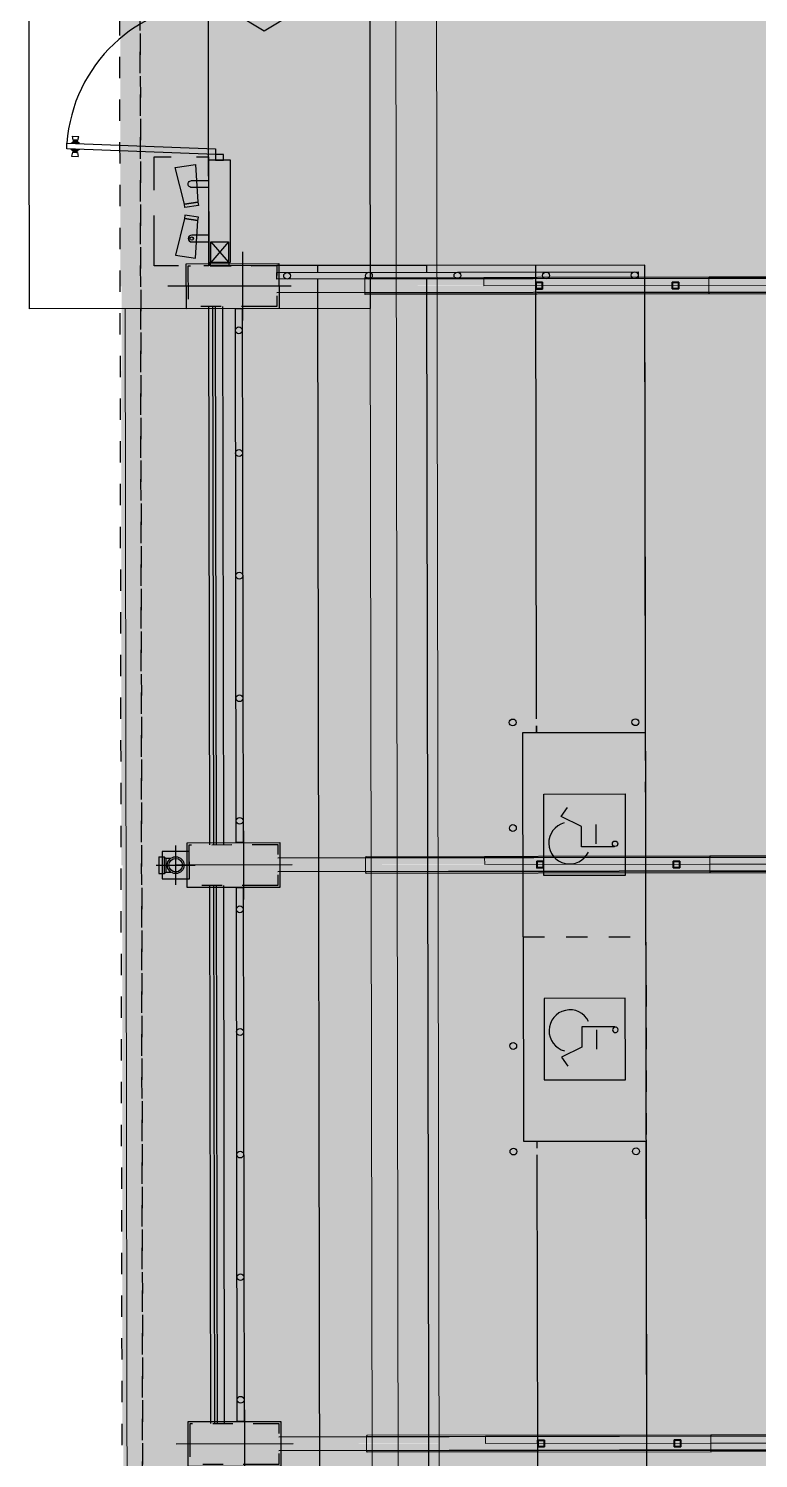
# Model space of a CAD drawing. Header units: inches. Extents: x 1693 to 10990, y 1878 to 5055.
# Drawn here: x 10295.51 to 10299.12, y 4350.89 to 4357.97 of the extents above; entities that cross this region are included whole.
import ezdxf

# ---------------------------------------------------------------- set-up
doc = ezdxf.new("R2010")
doc.units = ezdxf.units.IN
for name, pattern in [('CENTER2', [1.125, 0.75, -0.125, 0.125, -0.125]), ('Punto & Raya', [0.335139, 0.176389, -0.088194, 0, -0.070556]), ('Rayas', [0.211667, 0.105833, -0.105833]), ('Rayas Pequeñas', [0.141111, 0.070556, -0.070556]), ('RAYITAS', [0.375, 0.25, -0.125])]:
    doc.linetypes.add(name, pattern=pattern)
for name, color, linetype, lineweight, true_color in [('BLOQUE A-VIGAS_Pluma_Nº__90', 7, 'Continuous', 5, 0x00bfbf), ('BLOQUE E-MOBILIARIO_Pluma_Nº__28', 7, 'Continuous', 35, 0xa80f02), ('CUBIERTA CALAMINON Y TRANSLUCIDO_Pluma_Nº__4', 7, 'Continuous', 13, 0x029e21), ('CUBIERTA CALAMINON Y TRANSLUCIDO_Pluma_Nº__92', 7, 'Continuous', 13, 0xbf8080)]:
    doc.layers.add(name, color=color, linetype=linetype, lineweight=lineweight, true_color=true_color)
doc.layers.add('BLOQUE E-MOBILIARIO', color=7, linetype='Continuous')
doc.layers.add('CUBIERTA CALAMINON Y TRANSLUCIDO_Pluma_Nº__19', color=255, linetype='Continuous', lineweight=0)
doc.layers.add('CUBIERTA CALAMINON Y TRANSLUCIDO_Pluma_Nº__60', color=230, linetype='Continuous', lineweight=25)
pattern_1 = [(45, (0, 0), (-0.079549513, 0.079549513), []), (45, (-0.02652, 0.02652), (-0.079549513, 0.079549513), [])]

# ---------------------------------------------------------------- blocks, each defined once
blk = doc.blocks.new('SHS Conf en Caliente V 23[217]', base_point=(-23.536, -404.912))
at = {"layer": 'BLOQUE E-MOBILIARIO', "linetype": 'Continuous', "lineweight": 0, "true_color": 0xffffff}
h = blk.add_hatch(dxfattribs=at)
h.set_pattern_fill('ACERO', style=0, pattern_type=2)
h.set_pattern_definition(pattern_1)
h.paths.add_polyline_path([(-23.552, -404.881), (-23.568, -404.928), (-23.52, -404.944), (-23.504, -404.897)])
h.paths.add_polyline_path([(-23.55, -404.884), (-23.508, -404.899), (-23.522, -404.94), (-23.564, -404.926)], flags=0)
at = {"layer": 'BLOQUE E-MOBILIARIO_Pluma_Nº__28', "color": 14, "linetype": 'Rayas Pequeñas', "lineweight": 35, "true_color": 0xa80f02}
for p, q in [((-23.568, -404.928), (-23.552, -404.881)), ((-23.52, -404.944), (-23.568, -404.928)), ((-23.55, -404.884), (-23.564, -404.926)), ((-23.564, -404.926), (-23.522, -404.94)), ((-23.552, -404.881), (-23.504, -404.897)), ((-23.508, -404.899), (-23.55, -404.884)), ((-23.522, -404.94), (-23.508, -404.899)), ((-23.504, -404.897), (-23.52, -404.944))]:
    blk.add_line(p, q, dxfattribs=at)
blk = doc.blocks.new('SHS Conf en Caliente V 23[218]', base_point=(-24.482, -404.589))
at = {"layer": 'BLOQUE E-MOBILIARIO', "linetype": 'Continuous', "lineweight": 0, "true_color": 0xffffff}
h = blk.add_hatch(dxfattribs=at)
h.set_pattern_fill('ACERO', style=0, pattern_type=2)
h.set_pattern_definition(pattern_1)
h.paths.add_polyline_path([(-24.498, -404.557), (-24.514, -404.605), (-24.467, -404.621), (-24.451, -404.574)])
h.paths.add_polyline_path([(-24.496, -404.561), (-24.454, -404.575), (-24.469, -404.617), (-24.51, -404.603)], flags=0)
at = {"layer": 'BLOQUE E-MOBILIARIO_Pluma_Nº__28', "color": 14, "linetype": 'Rayas Pequeñas', "lineweight": 35, "true_color": 0xa80f02}
for p, q in [((-24.514, -404.605), (-24.498, -404.557)), ((-24.467, -404.621), (-24.514, -404.605)), ((-24.496, -404.561), (-24.51, -404.603)), ((-24.51, -404.603), (-24.469, -404.617)), ((-24.498, -404.557), (-24.451, -404.574)), ((-24.454, -404.575), (-24.496, -404.561)), ((-24.469, -404.617), (-24.454, -404.575)), ((-24.451, -404.574), (-24.467, -404.621))]:
    blk.add_line(p, q, dxfattribs=at)
blk = doc.blocks.new('SHS Conf en Caliente V 23[246]', base_point=(-24.909, -408.934))
at = {"layer": 'BLOQUE E-MOBILIARIO', "linetype": 'Continuous', "lineweight": 0, "true_color": 0xffffff}
h = blk.add_hatch(dxfattribs=at)
h.set_pattern_fill('ACERO', style=0, pattern_type=2)
h.set_pattern_definition(pattern_1)
h.paths.add_polyline_path([(-24.925, -408.903), (-24.941, -408.95), (-24.894, -408.966), (-24.878, -408.919)])
h.paths.add_polyline_path([(-24.923, -408.906), (-24.881, -408.921), (-24.896, -408.962), (-24.937, -408.948)], flags=0)
at = {"layer": 'BLOQUE E-MOBILIARIO_Pluma_Nº__28', "color": 14, "linetype": 'Rayas Pequeñas', "lineweight": 35, "true_color": 0xa80f02}
for p, q in [((-24.941, -408.95), (-24.925, -408.903)), ((-24.923, -408.906), (-24.937, -408.948)), ((-24.925, -408.903), (-24.878, -408.919)), ((-24.881, -408.921), (-24.923, -408.906)), ((-24.896, -408.962), (-24.881, -408.921)), ((-24.878, -408.919), (-24.894, -408.966)), ((-24.894, -408.966), (-24.941, -408.95)), ((-24.937, -408.948), (-24.896, -408.962))]:
    blk.add_line(p, q, dxfattribs=at)
blk = doc.blocks.new('SHS Conf en Caliente V 23[247]', base_point=(-25.856, -408.611))
at = {"layer": 'BLOQUE E-MOBILIARIO', "linetype": 'Continuous', "lineweight": 0, "true_color": 0xffffff}
h = blk.add_hatch(dxfattribs=at)
h.set_pattern_fill('ACERO', style=0, pattern_type=2)
h.set_pattern_definition(pattern_1)
h.paths.add_polyline_path([(-25.871, -408.579), (-25.887, -408.627), (-25.84, -408.643), (-25.824, -408.596)])
h.paths.add_polyline_path([(-25.869, -408.583), (-25.828, -408.597), (-25.842, -408.639), (-25.884, -408.625)], flags=0)
at = {"layer": 'BLOQUE E-MOBILIARIO_Pluma_Nº__28', "color": 14, "linetype": 'Rayas Pequeñas', "lineweight": 35, "true_color": 0xa80f02}
for p, q in [((-25.887, -408.627), (-25.871, -408.579)), ((-25.869, -408.583), (-25.884, -408.625)), ((-25.871, -408.579), (-25.824, -408.596)), ((-25.828, -408.597), (-25.869, -408.583)), ((-25.842, -408.639), (-25.828, -408.597)), ((-25.824, -408.596), (-25.84, -408.643)), ((-25.84, -408.643), (-25.887, -408.627)), ((-25.884, -408.625), (-25.842, -408.639))]:
    blk.add_line(p, q, dxfattribs=at)
blk = doc.blocks.new('SHS Conf en Caliente V 23[275]', base_point=(-26.283, -412.956))
at = {"layer": 'BLOQUE E-MOBILIARIO', "linetype": 'Continuous', "lineweight": 0, "true_color": 0xffffff}
h = blk.add_hatch(dxfattribs=at)
h.set_pattern_fill('ACERO', style=0, pattern_type=2)
h.set_pattern_definition(pattern_1)
h.paths.add_polyline_path([(-26.298, -412.925), (-26.314, -412.972), (-26.267, -412.988), (-26.251, -412.941)])
h.paths.add_polyline_path([(-26.296, -412.928), (-26.255, -412.943), (-26.269, -412.984), (-26.311, -412.97)], flags=0)
at = {"layer": 'BLOQUE E-MOBILIARIO_Pluma_Nº__28', "color": 14, "linetype": 'Rayas Pequeñas', "lineweight": 35, "true_color": 0xa80f02}
for p, q in [((-26.314, -412.972), (-26.298, -412.925)), ((-26.267, -412.988), (-26.314, -412.972)), ((-26.296, -412.928), (-26.311, -412.97)), ((-26.311, -412.97), (-26.269, -412.984)), ((-26.298, -412.925), (-26.251, -412.941)), ((-26.255, -412.943), (-26.296, -412.928)), ((-26.269, -412.984), (-26.255, -412.943)), ((-26.251, -412.941), (-26.267, -412.988))]:
    blk.add_line(p, q, dxfattribs=at)
blk = doc.blocks.new('SHS Conf en Caliente V 23[276]', base_point=(-27.229, -412.633))
at = {"layer": 'BLOQUE E-MOBILIARIO', "linetype": 'Continuous', "lineweight": 0, "true_color": 0xffffff}
h = blk.add_hatch(dxfattribs=at)
h.set_pattern_fill('ACERO', style=0, pattern_type=2)
h.set_pattern_definition(pattern_1)
h.paths.add_polyline_path([(-27.245, -412.601), (-27.261, -412.649), (-27.213, -412.665), (-27.197, -412.618)])
h.paths.add_polyline_path([(-27.243, -412.605), (-27.201, -412.619), (-27.215, -412.661), (-27.257, -412.647)], flags=0)
at = {"layer": 'BLOQUE E-MOBILIARIO_Pluma_Nº__28', "color": 14, "linetype": 'Rayas Pequeñas', "lineweight": 35, "true_color": 0xa80f02}
for p, q in [((-27.261, -412.649), (-27.245, -412.601)), ((-27.245, -412.601), (-27.197, -412.618)), ((-27.213, -412.665), (-27.261, -412.649)), ((-27.243, -412.605), (-27.257, -412.647)), ((-27.257, -412.647), (-27.215, -412.661)), ((-27.201, -412.619), (-27.243, -412.605)), ((-27.215, -412.661), (-27.201, -412.619)), ((-27.197, -412.618), (-27.213, -412.665))]:
    blk.add_line(p, q, dxfattribs=at)

msp = doc.modelspace()

# ---------------------------------------------------------------- hatches: boundary and pattern name
at = {"layer": 'CUBIERTA CALAMINON Y TRANSLUCIDO_Pluma_Nº__19', "linetype": 'Continuous', "lineweight": 0}
h = msp.add_hatch(color=255, dxfattribs=at)
h.set_gradient(color1=(255, 255, 255), color2=(0, 0, 0), one_color=1, name='INVCYLINDER')
h.paths.add_polyline_path([(10295.9652, 4359.5653), (10295.9634, 4356.6964), (10318.0033, 4356.7332), (10318.0021, 4359.5916)])
h = msp.add_hatch(color=255, dxfattribs=at)
h.set_gradient(color1=(199, 200, 202), color2=(0, 0, 0), one_color=1, name='INVCYLINDER')
h.paths.add_polyline_path([(10295.97, 4356.6964), (10295.9682, 4353.8275), (10318.0081, 4353.8643), (10318.007, 4356.7227)])
h = msp.add_hatch(color=255, dxfattribs=at)
h.set_gradient(color1=(255, 255, 255), color2=(0, 0, 0), one_color=1, name='INVCYLINDER')
h.paths.add_polyline_path([(10295.9747, 4353.8275), (10295.973, 4350.9585), (10318.0129, 4350.9953), (10318.0117, 4353.8538)])
h = msp.add_hatch(color=255, dxfattribs=at)
h.set_gradient(color1=(199, 200, 202), color2=(0, 0, 0), one_color=1, name='INVCYLINDER')
h.paths.add_polyline_path([(10295.9795, 4350.9586), (10295.9778, 4348.0896), (10318.0177, 4348.1264), (10318.0165, 4350.9848)])

# ---------------------------------------------------------------- linework, layer by layer
at = {"layer": 'BLOQUE A-VIGAS_Pluma_Nº__90', "color": 132, "linetype": 'Continuous', "lineweight": 5, "true_color": 0x00bfbf}
for p, q in [((10297.3018, 4373.8008), (10297.3545, 4342.2427)), ((10297.5043, 4373.8012), (10297.557, 4342.243))]:
    msp.add_line(p, q, dxfattribs=at)
at = {"layer": 'CUBIERTA CALAMINON Y TRANSLUCIDO_Pluma_Nº__4', "color": 104, "linetype": 'Continuous', "lineweight": 5, "true_color": 0x029e21, "flags": 128}
for points in [[(10317.802, 4356.775), (10316.097, 4356.7722), (10314.9422, 4356.7703), (10313.7531, 4356.7683), (10312.5353, 4356.7662), (10311.2943, 4356.7642), (10310.0358, 4356.7621), (10308.7656, 4356.76), (10307.4895, 4356.7578), (10306.2135, 4356.7557), (10304.9433, 4356.7536), (10303.6848, 4356.7515), (10302.4438, 4356.7494), (10301.226, 4356.7474), (10300.0369, 4356.7454), (10298.8821, 4356.7435), (10297.177, 4356.7406)], [(10297.1744, 4356.7352), (10297.764, 4356.7362), (10298.8796, 4356.738), (10300.0348, 4356.74), (10301.2242, 4356.742), (10302.4423, 4356.744), (10303.6837, 4356.7461), (10304.9426, 4356.7482), (10306.2131, 4356.7503), (10307.4895, 4356.7524), (10308.766, 4356.7546), (10310.0365, 4356.7567), (10311.2954, 4356.7588), (10312.5367, 4356.7609), (10313.7549, 4356.7629), (10314.9443, 4356.7649), (10316.0994, 4356.7668), (10317.215, 4356.7687), (10317.8047, 4356.7696)], [(10297.1772, 4356.6562), (10297.1766, 4356.6563), (10297.1762, 4356.6566), (10297.1757, 4356.6571), (10297.1753, 4356.6578), (10297.175, 4356.6586), (10297.1747, 4356.6596), (10297.1746, 4356.6606), (10297.1745, 4356.6616), (10297.1744, 4356.7352), (10297.1744, 4356.7363), (10297.1746, 4356.7373), (10297.1748, 4356.7382), (10297.1752, 4356.739), (10297.1756, 4356.7397), (10297.176, 4356.7402), (10297.1765, 4356.7405), (10297.177, 4356.7406)], [(10297.1772, 4356.6562), (10297.1766, 4356.6563), (10297.1762, 4356.6566), (10297.1757, 4356.6571), (10297.1753, 4356.6578), (10297.175, 4356.6586), (10297.1747, 4356.6596), (10297.1746, 4356.6606), (10297.1745, 4356.6616), (10297.1744, 4356.7352), (10297.1744, 4356.7363), (10297.1746, 4356.7373), (10297.1748, 4356.7382), (10297.1752, 4356.739), (10297.1756, 4356.7397), (10297.176, 4356.7402), (10297.1765, 4356.7405), (10297.177, 4356.7406)], [(10297.1744, 4356.7352), (10297.764, 4356.7362), (10298.8796, 4356.738), (10299.2021, 4356.7386)], [(10297.177, 4356.7406), (10298.8821, 4356.7435), (10299.2148, 4356.744)], [(10297.764, 4356.7362), (10297.7641, 4356.6994)], [(10297.764, 4356.7362), (10297.7641, 4356.6994)], [(10297.7641, 4356.6994), (10298.8797, 4356.7013), (10300.0348, 4356.7032), (10301.2242, 4356.7052), (10302.4424, 4356.7072), (10303.6838, 4356.7093), (10304.9426, 4356.7114), (10306.2132, 4356.7135), (10307.4761, 4356.7156)], [(10297.7641, 4356.6994), (10298.8797, 4356.7013), (10299.2022, 4356.7018)], [(10298.8821, 4356.7435), (10298.8816, 4356.7433), (10298.8811, 4356.743), (10298.8807, 4356.7425), (10298.8803, 4356.7419), (10298.88, 4356.741), (10298.8798, 4356.7401), (10298.8797, 4356.7391), (10298.8796, 4356.738), (10298.8797, 4356.7013), (10298.8798, 4356.6645), (10298.8798, 4356.6634), (10298.8799, 4356.6624), (10298.8802, 4356.6615), (10298.8805, 4356.6606), (10298.8809, 4356.66), (10298.8813, 4356.6595), (10298.8817, 4356.6592), (10298.8822, 4356.6591)], [(10298.8821, 4356.7435), (10298.8816, 4356.7433), (10298.8811, 4356.743), (10298.8807, 4356.7425), (10298.8803, 4356.7419), (10298.88, 4356.741), (10298.8798, 4356.7401), (10298.8797, 4356.7391), (10298.8796, 4356.738), (10298.8797, 4356.7013), (10298.8798, 4356.6645), (10298.8798, 4356.6634), (10298.8799, 4356.6624), (10298.8802, 4356.6615), (10298.8805, 4356.6606), (10298.8809, 4356.66), (10298.8813, 4356.6595), (10298.8817, 4356.6592), (10298.8822, 4356.6591)], [(10317.8048, 4356.6961), (10316.0996, 4356.6932), (10314.9444, 4356.6913), (10313.755, 4356.6893), (10312.5369, 4356.6873), (10311.2955, 4356.6852), (10310.0366, 4356.6831), (10308.7661, 4356.681), (10307.4897, 4356.6788), (10306.2132, 4356.6767), (10304.9427, 4356.6746), (10303.6838, 4356.6725), (10302.4425, 4356.6704), (10301.2243, 4356.6684), (10300.0349, 4356.6664), (10298.8798, 4356.6645), (10297.1745, 4356.6616)], [(10297.1745, 4356.6616), (10298.8798, 4356.6645), (10299.2022, 4356.665)], [(10317.8022, 4356.6907), (10316.0971, 4356.6878), (10314.9423, 4356.6859), (10313.7532, 4356.6839), (10312.5354, 4356.6819), (10311.2944, 4356.6798), (10310.0359, 4356.6777), (10308.7657, 4356.6756), (10307.4897, 4356.6734), (10306.2136, 4356.6713), (10304.9434, 4356.6692), (10303.6849, 4356.6671), (10302.4439, 4356.665), (10301.2261, 4356.663), (10300.037, 4356.661), (10298.8822, 4356.6591), (10297.1772, 4356.6562)], [(10297.1772, 4356.6562), (10298.8822, 4356.6591), (10299.2149, 4356.6596)], [(10297.1792, 4353.8663), (10297.7688, 4353.8673), (10298.8844, 4353.8691), (10300.0396, 4353.871), (10301.229, 4353.873), (10302.4471, 4353.8751), (10303.6885, 4353.8771), (10304.9474, 4353.8792), (10306.2179, 4353.8814), (10307.4943, 4353.8835), (10308.7707, 4353.8856), (10310.0413, 4353.8878), (10311.3002, 4353.8899), (10312.5415, 4353.8919), (10313.7597, 4353.894), (10314.9491, 4353.8959), (10316.1042, 4353.8979), (10317.2198, 4353.8997), (10317.8095, 4353.9007)], [(10297.182, 4353.7873), (10297.1814, 4353.7874), (10297.1809, 4353.7877), (10297.1805, 4353.7882), (10297.1801, 4353.7889), (10297.1798, 4353.7897), (10297.1795, 4353.7906), (10297.1794, 4353.7916), (10297.1793, 4353.7927), (10297.1792, 4353.8663), (10297.1792, 4353.8673), (10297.1794, 4353.8683), (10297.1796, 4353.8693), (10297.18, 4353.8701), (10297.1804, 4353.8708), (10297.1808, 4353.8713), (10297.1813, 4353.8716), (10297.1818, 4353.8717)], [(10297.182, 4353.7873), (10297.1814, 4353.7874), (10297.1809, 4353.7877), (10297.1805, 4353.7882), (10297.1801, 4353.7889), (10297.1798, 4353.7897), (10297.1795, 4353.7906), (10297.1794, 4353.7916), (10297.1793, 4353.7927), (10297.1792, 4353.8663), (10297.1792, 4353.8673), (10297.1794, 4353.8683), (10297.1796, 4353.8693), (10297.18, 4353.8701), (10297.1804, 4353.8708), (10297.1808, 4353.8713), (10297.1813, 4353.8716), (10297.1818, 4353.8717)], [(10297.1792, 4353.8663), (10297.7688, 4353.8673), (10298.8844, 4353.8691), (10299.2069, 4353.8697)], [(10317.8068, 4353.9061), (10316.1018, 4353.9033), (10314.9469, 4353.9013), (10313.7579, 4353.8994), (10312.5401, 4353.8973), (10311.2991, 4353.8953), (10310.0406, 4353.8932), (10308.7704, 4353.891), (10307.4943, 4353.8889), (10306.2183, 4353.8868), (10304.9481, 4353.8846), (10303.6896, 4353.8825), (10302.4486, 4353.8805), (10301.2307, 4353.8784), (10300.0417, 4353.8765), (10298.8869, 4353.8745), (10297.1818, 4353.8717)], [(10297.1818, 4353.8717), (10298.8869, 4353.8745), (10299.2196, 4353.8751)], [(10297.7688, 4353.8673), (10297.7689, 4353.8305)], [(10297.7688, 4353.8673), (10297.7689, 4353.8305)], [(10298.8869, 4353.8745), (10298.8864, 4353.8744), (10298.8859, 4353.8741), (10298.8855, 4353.8736), (10298.8851, 4353.8729), (10298.8848, 4353.8721), (10298.8846, 4353.8712), (10298.8845, 4353.8702), (10298.8844, 4353.8691), (10298.8845, 4353.8323), (10298.8845, 4353.7955), (10298.8846, 4353.7945), (10298.8847, 4353.7935), (10298.885, 4353.7925), (10298.8853, 4353.7917), (10298.8856, 4353.7911), (10298.8861, 4353.7906), (10298.8865, 4353.7902), (10298.887, 4353.7901)], [(10298.8869, 4353.8745), (10298.8864, 4353.8744), (10298.8859, 4353.8741), (10298.8855, 4353.8736), (10298.8851, 4353.8729), (10298.8848, 4353.8721), (10298.8846, 4353.8712), (10298.8845, 4353.8702), (10298.8844, 4353.8691), (10298.8845, 4353.8323), (10298.8845, 4353.7955), (10298.8846, 4353.7945), (10298.8847, 4353.7935), (10298.885, 4353.7925), (10298.8853, 4353.7917), (10298.8856, 4353.7911), (10298.8861, 4353.7906), (10298.8865, 4353.7902), (10298.887, 4353.7901)], [(10317.8096, 4353.8271), (10316.1044, 4353.8243), (10314.9492, 4353.8224), (10313.7598, 4353.8204), (10312.5416, 4353.8183), (10311.3003, 4353.8163), (10310.0414, 4353.8142), (10308.7709, 4353.8121), (10307.4945, 4353.8099), (10306.218, 4353.8078), (10304.9475, 4353.8057), (10303.6886, 4353.8036), (10302.4473, 4353.8015), (10301.2291, 4353.7995), (10300.0397, 4353.7975), (10298.8845, 4353.7955), (10297.1793, 4353.7927)], [(10297.1793, 4353.7927), (10298.8845, 4353.7955), (10299.207, 4353.7961)], [(10317.807, 4353.8217), (10316.1019, 4353.8189), (10314.9471, 4353.817), (10313.758, 4353.815), (10312.5402, 4353.8129), (10311.2992, 4353.8109), (10310.0407, 4353.8088), (10308.7705, 4353.8066), (10307.4945, 4353.8045), (10306.2184, 4353.8024), (10304.9482, 4353.8003), (10303.6897, 4353.7982), (10302.4487, 4353.7961), (10301.2309, 4353.7941), (10300.0418, 4353.7921), (10298.887, 4353.7901), (10297.182, 4353.7873)], [(10297.7689, 4353.8305), (10298.8845, 4353.8323), (10300.0396, 4353.8343), (10301.229, 4353.8362), (10302.4472, 4353.8383), (10303.6886, 4353.8404), (10304.9474, 4353.8425), (10306.218, 4353.8446), (10307.4809, 4353.8467)], [(10297.7689, 4353.8305), (10298.8845, 4353.8323), (10299.207, 4353.8329)], [(10297.182, 4353.7873), (10298.887, 4353.7901), (10299.2197, 4353.7907)], [(10317.8116, 4351.0372), (10316.1066, 4351.0343), (10314.9517, 4351.0324), (10313.7627, 4351.0304), (10312.5449, 4351.0284), (10311.3038, 4351.0263), (10310.0454, 4351.0242), (10308.7752, 4351.0221), (10307.4991, 4351.02), (10306.2231, 4351.0178), (10304.9529, 4351.0157), (10303.6944, 4351.0136), (10302.4534, 4351.0115), (10301.2355, 4351.0095), (10300.0465, 4351.0075), (10298.8917, 4351.0056), (10297.1866, 4351.0028)], [(10297.184, 4350.9973), (10297.7736, 4350.9983), (10298.8892, 4351.0002), (10300.0444, 4351.0021), (10301.2337, 4351.0041), (10302.4519, 4351.0061), (10303.6933, 4351.0082), (10304.9521, 4351.0103), (10306.2227, 4351.0124), (10307.4991, 4351.0146), (10308.7755, 4351.0167), (10310.0461, 4351.0188), (10311.3049, 4351.0209), (10312.5463, 4351.023), (10313.7645, 4351.025), (10314.9539, 4351.027), (10316.109, 4351.029), (10317.2246, 4351.0308), (10317.8143, 4351.0318)], [(10297.1867, 4350.9184), (10297.1862, 4350.9185), (10297.1857, 4350.9188), (10297.1853, 4350.9193), (10297.1849, 4350.92), (10297.1846, 4350.9208), (10297.1843, 4350.9217), (10297.1842, 4350.9227), (10297.1841, 4350.9238), (10297.184, 4350.9973), (10297.184, 4350.9984), (10297.1842, 4350.9994), (10297.1844, 4351.0003), (10297.1847, 4351.0012), (10297.1851, 4351.0018), (10297.1856, 4351.0023), (10297.1861, 4351.0026), (10297.1866, 4351.0028)], [(10297.1867, 4350.9184), (10297.1862, 4350.9185), (10297.1857, 4350.9188), (10297.1853, 4350.9193), (10297.1849, 4350.92), (10297.1846, 4350.9208), (10297.1843, 4350.9217), (10297.1842, 4350.9227), (10297.1841, 4350.9238), (10297.184, 4350.9973), (10297.184, 4350.9984), (10297.1842, 4350.9994), (10297.1844, 4351.0003), (10297.1847, 4351.0012), (10297.1851, 4351.0018), (10297.1856, 4351.0023), (10297.1861, 4351.0026), (10297.1866, 4351.0028)], [(10297.184, 4350.9973), (10297.7736, 4350.9983), (10298.8892, 4351.0002), (10299.2117, 4351.0007)], [(10297.1866, 4351.0028), (10298.8917, 4351.0056), (10299.2244, 4351.0062)], [(10297.7736, 4350.9983), (10297.7737, 4350.9615)], [(10297.7736, 4350.9983), (10297.7737, 4350.9615)], [(10297.7737, 4350.9615), (10298.8893, 4350.9634), (10300.0444, 4350.9653), (10301.2338, 4350.9673), (10302.452, 4350.9694), (10303.6934, 4350.9714), (10304.9522, 4350.9735), (10306.2228, 4350.9757), (10307.4857, 4350.9778)], [(10297.7737, 4350.9615), (10298.8893, 4350.9634), (10299.2118, 4350.9639)], [(10298.8917, 4351.0056), (10298.8912, 4351.0055), (10298.8907, 4351.0052), (10298.8903, 4351.0047), (10298.8899, 4351.004), (10298.8896, 4351.0032), (10298.8894, 4351.0023), (10298.8893, 4351.0012), (10298.8892, 4351.0002), (10298.8893, 4350.9634), (10298.8893, 4350.9266), (10298.8894, 4350.9256), (10298.8895, 4350.9245), (10298.8898, 4350.9236), (10298.8901, 4350.9228), (10298.8904, 4350.9221), (10298.8909, 4350.9216), (10298.8913, 4350.9213), (10298.8918, 4350.9212)], [(10298.8917, 4351.0056), (10298.8912, 4351.0055), (10298.8907, 4351.0052), (10298.8903, 4351.0047), (10298.8899, 4351.004), (10298.8896, 4351.0032), (10298.8894, 4351.0023), (10298.8893, 4351.0012), (10298.8892, 4351.0002), (10298.8893, 4350.9634), (10298.8893, 4350.9266), (10298.8894, 4350.9256), (10298.8895, 4350.9245), (10298.8898, 4350.9236), (10298.8901, 4350.9228), (10298.8904, 4350.9221), (10298.8909, 4350.9216), (10298.8913, 4350.9213), (10298.8918, 4350.9212)], [(10317.8144, 4350.9582), (10316.1092, 4350.9554), (10314.954, 4350.9534), (10313.7646, 4350.9515), (10312.5464, 4350.9494), (10311.3051, 4350.9473), (10310.0462, 4350.9452), (10308.7757, 4350.9431), (10307.4992, 4350.941), (10306.2228, 4350.9389), (10304.9523, 4350.9367), (10303.6934, 4350.9346), (10302.452, 4350.9326), (10301.2339, 4350.9305), (10300.0445, 4350.9285), (10298.8893, 4350.9266), (10297.1841, 4350.9238)], [(10297.1841, 4350.9238), (10298.8893, 4350.9266), (10299.2118, 4350.9272)], [(10317.8118, 4350.9528), (10316.1067, 4350.95), (10314.9519, 4350.948), (10313.7628, 4350.9461), (10312.545, 4350.944), (10311.304, 4350.9419), (10310.0455, 4350.9398), (10308.7753, 4350.9377), (10307.4993, 4350.9356), (10306.2232, 4350.9335), (10304.953, 4350.9313), (10303.6945, 4350.9292), (10302.4535, 4350.9272), (10301.2357, 4350.9251), (10300.0466, 4350.9231), (10298.8918, 4350.9212), (10297.1867, 4350.9184)], [(10297.1867, 4350.9184), (10298.8918, 4350.9212), (10299.2245, 4350.9218)]]:
    msp.add_lwpolyline(points, dxfattribs=at)
at = {"layer": 'CUBIERTA CALAMINON Y TRANSLUCIDO_Pluma_Nº__60', "color": 230, "linetype": 'Continuous', "lineweight": 25}
for p, q in [((10295.7199, 4357.4066), (10295.7298, 4357.4114)), ((10295.7264, 4357.4405), (10295.7586, 4357.4393)), ((10295.7295, 4357.421), (10295.7264, 4357.4405)), ((10295.7346, 4357.4208), (10295.7295, 4357.421)), ((10295.7298, 4357.4114), (10295.7299, 4357.4146)), ((10295.753, 4357.4105), (10295.7298, 4357.4114)), ((10295.7325, 4357.4145), (10295.7299, 4357.4146)), ((10295.7325, 4357.4145), (10295.7326, 4357.4177)), ((10295.7505, 4357.4138), (10295.7325, 4357.4145)), ((10295.7345, 4357.4176), (10295.7326, 4357.4177)), ((10295.7345, 4357.4176), (10295.7346, 4357.4208)), ((10295.7487, 4357.4171), (10295.7345, 4357.4176)), ((10295.7488, 4357.4203), (10295.7346, 4357.4208)), ((10295.7487, 4357.4171), (10295.7488, 4357.4203)), ((10295.7487, 4357.4171), (10295.7506, 4357.417)), ((10295.7488, 4357.4203), (10295.754, 4357.4201)), ((10295.7505, 4357.4138), (10295.7506, 4357.417)), ((10295.7505, 4357.4138), (10295.7531, 4357.4137)), ((10295.753, 4357.4105), (10295.7531, 4357.4137)), ((10295.7624, 4357.405), (10295.753, 4357.4105)), ((10295.754, 4357.4201), (10295.7586, 4357.4393)), ((10295.7188, 4357.3769), (10295.7188, 4357.3757)), ((10295.7613, 4357.3741), (10295.7188, 4357.3757)), ((10295.7188, 4357.3757), (10295.7282, 4357.3701)), ((10295.7624, 4357.405), (10295.7199, 4357.4066)), ((10295.7199, 4357.4053), (10295.7199, 4357.4066)), ((10295.7272, 4357.3605), (10295.7226, 4357.3413)), ((10295.7226, 4357.3413), (10295.7548, 4357.3401)), ((10295.7324, 4357.3603), (10295.7272, 4357.3605)), ((10295.7282, 4357.3701), (10295.7281, 4357.3669)), ((10295.7307, 4357.3668), (10295.7281, 4357.3669)), ((10295.7514, 4357.3693), (10295.7282, 4357.3701)), ((10295.7307, 4357.3668), (10295.7305, 4357.3636)), ((10295.7325, 4357.3635), (10295.7305, 4357.3636)), ((10295.7487, 4357.3661), (10295.7307, 4357.3668)), ((10295.7325, 4357.3635), (10295.7324, 4357.3603)), ((10295.7465, 4357.3598), (10295.7324, 4357.3603)), ((10295.7466, 4357.363), (10295.7325, 4357.3635)), ((10295.7411, 4357.4045), (10295.7411, 4357.4045)), ((10295.7411, 4357.4045), (10295.7411, 4357.4045)), ((10295.7466, 4357.363), (10295.7465, 4357.3598)), ((10295.7465, 4357.3598), (10295.7517, 4357.3596)), ((10295.7466, 4357.363), (10295.7486, 4357.3629)), ((10295.7487, 4357.3661), (10295.7486, 4357.3629)), ((10295.7487, 4357.3661), (10295.7513, 4357.366)), ((10295.7514, 4357.3693), (10295.7513, 4357.366)), ((10295.7613, 4357.3741), (10295.7514, 4357.3693)), ((10295.7517, 4357.3596), (10295.7548, 4357.3401)), ((10295.7613, 4357.3753), (10295.7613, 4357.3741)), ((10295.7624, 4357.4037), (10295.7624, 4357.405)), ((10296.412, 4356.9165), (10296.4999, 4356.8154)), ((10296.4997, 4356.9167), (10296.4121, 4356.8153)), ((10296.5712, 4356.5274), (10296.5707, 4356.8674)), ((10298.5622, 4356.802), (10296.7395, 4356.7989)), ((10317.3283, 4356.7658), (10296.7397, 4356.7314)), ((10296.8104, 4356.6978), (10296.1997, 4356.6968)), ((10317.3284, 4356.6983), (10296.7398, 4356.6639)), ((10296.4699, 4356.596), (10296.4743, 4353.9296)), ((10296.576, 4353.6585), (10296.5755, 4353.9985)), ((10296.576, 4353.6585), (10296.5755, 4353.9985)), ((10296.1548, 4353.8696), (10296.155, 4353.786)), ((10296.1548, 4353.8696), (10296.1811, 4353.8696)), ((10317.333, 4353.8969), (10296.7444, 4353.8625)), ((10296.1549, 4353.8355), (10296.1549, 4353.8356)), ((10296.1549, 4353.8278), (10296.1549, 4353.8278)), ((10296.1891, 4353.8616), (10296.1892, 4353.7941)), ((10296.8152, 4353.8289), (10296.2351, 4353.8279)), ((10296.2382, 4353.8279), (10296.2382, 4353.828)), ((10317.3331, 4353.8294), (10296.7445, 4353.795)), ((10296.155, 4353.786), (10296.1812, 4353.786)), ((10296.4747, 4353.7271), (10296.4791, 4351.0606)), ((10296.5808, 4350.7896), (10296.5802, 4351.1295)), ((10296.5808, 4350.7896), (10296.5802, 4351.1295)), ((10317.3378, 4351.028), (10296.7492, 4350.9936)), ((10296.82, 4350.96), (10296.2399, 4350.959)), ((10317.3379, 4350.9605), (10296.7493, 4350.9261))]:
    msp.add_line(p, q, dxfattribs=at)
at = {"layer": 'CUBIERTA CALAMINON Y TRANSLUCIDO_Pluma_Nº__60', "color": 230, "linetype": 'Rayas', "lineweight": 25, "flags": 128}
for points in [[(10318.0278, 4342.051), (10296.0892, 4342.0144), (10296.0354, 4374.2476), (10317.974, 4374.2843)], [(10296.0354, 4374.2476), (10296.0892, 4342.0144), (10295.9879, 4342.0142), (10295.9341, 4374.2475)]]:
    msp.add_lwpolyline(points, close=True, dxfattribs=at)
at = {"layer": 'CUBIERTA CALAMINON Y TRANSLUCIDO_Pluma_Nº__60', "color": 230, "linetype": 'Continuous', "lineweight": 25, "flags": 128}
for points in [[(10295.5147, 4356.5842), (10295.5095, 4359.6759), (10297.1971, 4359.6788), (10297.2023, 4356.5871)], [(10296.5231, 4358.0548), (10296.6765, 4357.9629), (10296.8297, 4358.0553), (10296.8294, 4358.2181), (10296.676, 4358.31), (10296.5228, 4358.2176)], [(10296.4359, 4357.3783), (10296.4349, 4357.3499), (10295.6982, 4357.3777), (10295.6993, 4357.4061)], [(10296.4349, 4357.3499), (10296.4349, 4357.3216), (10296.4754, 4357.3217), (10296.4754, 4357.35)], [(10296.2812, 4357.1038), (10296.236, 4357.2846), (10296.336, 4357.3002), (10296.3479, 4357.1141)], [(10296.4011, 4357.3215), (10296.402, 4356.8153), (10296.51, 4356.8154), (10296.5092, 4357.3217)], [(10296.2838, 4357.0871), (10296.2812, 4357.1038), (10296.3479, 4357.1141), (10296.3505, 4357.0975)], [(10296.2813, 4357.0326), (10296.2367, 4356.8516), (10296.3368, 4356.8364), (10296.3481, 4357.0225)], [(10296.2839, 4357.0493), (10296.2813, 4357.0326), (10296.3481, 4357.0225), (10296.3506, 4357.0392)], [(10296.4999, 4356.8154), (10296.4121, 4356.8153), (10296.412, 4356.9165), (10296.4997, 4356.9167)], [(10296.75, 4356.5863), (10296.291, 4356.5856), (10296.2906, 4356.8083), (10296.7497, 4356.8091)], [(10296.4087, 4356.8153), (10296.4088, 4356.7984), (10296.5033, 4356.7986), (10296.5032, 4356.8154)], [(10296.5384, 4353.9398), (10296.534, 4356.586), (10296.5678, 4356.586), (10296.5722, 4353.9399)], [(10298.0615, 4354.1804), (10298.4641, 4354.1811), (10298.4647, 4353.7775), (10298.0621, 4353.7768)], [(10296.7548, 4353.7174), (10296.2958, 4353.7166), (10296.2954, 4353.9394), (10296.7544, 4353.9402)], [(10296.1706, 4353.8953), (10296.1708, 4353.7603), (10296.3058, 4353.7605), (10296.3056, 4353.8955)], [(10296.5432, 4351.0709), (10296.5388, 4353.717), (10296.5726, 4353.7171), (10296.577, 4351.0709)], [(10298.0638, 4352.7642), (10298.4664, 4352.7649), (10298.4657, 4353.1686), (10298.0632, 4353.1679)], [(10296.7596, 4350.8485), (10296.3006, 4350.8477), (10296.3002, 4351.0705), (10296.7592, 4351.0712)]]:
    msp.add_lwpolyline(points, close=True, dxfattribs=at)
for points in [[(10317.3522, 4342.3874), (10301.0162, 4342.3602), (10301.0164, 4342.2589), (10299.8013, 4342.2569), (10299.8012, 4342.3581), (10298.5863, 4342.3561), (10298.5622, 4356.802), (10296.402, 4356.7984), (10296.3976, 4359.4648)], [(10296.9421, 4356.7655), (10296.9421, 4356.7993)], [(10297.4821, 4356.7664), (10297.4821, 4356.8002)], [(10298.0259, 4354.5524), (10298.0221, 4356.8011)], [(10298.566, 4354.4858), (10298.5622, 4356.802)], [(10296.7397, 4356.7314), (10296.7396, 4356.7652), (10298.5285, 4356.7682), (10298.5285, 4356.7344), (10296.7397, 4356.7314)], [(10296.9661, 4342.4209), (10296.9422, 4356.7318)], [(10297.4932, 4350.1426), (10297.4822, 4356.7327)], [(10296.4068, 4353.9295), (10296.4024, 4356.5959)], [(10296.4271, 4353.9295), (10296.4226, 4356.5959)], [(10296.4406, 4353.9295), (10296.4361, 4356.5959)], [(10298.026, 4354.4849), (10298.0259, 4354.5186)], [(10298.0259, 4354.5186), (10298.026, 4354.4849)], [(10297.9602, 4353.4722), (10297.9585, 4354.4847), (10298.566, 4354.4858)], [(10298.4122, 4353.9193), (10298.2491, 4353.919), (10298.2489, 4354.0201), (10298.1483, 4354.0686), (10298.1784, 4354.1136)], [(10298.3218, 4353.9338), (10298.3216, 4354.0293)], [(10296.2135, 4353.8616), (10296.1891, 4353.8616), (10296.1811, 4353.8696), (10296.1812, 4353.786), (10296.1892, 4353.7941), (10296.2137, 4353.7941)], [(10296.4116, 4351.0605), (10296.4072, 4353.7269)], [(10296.4319, 4351.0606), (10296.4274, 4353.727)], [(10296.4454, 4351.0606), (10296.4409, 4353.727)], [(10297.9602, 4353.4722), (10297.9619, 4352.4596), (10298.5694, 4352.4606)], [(10298.4136, 4353.0266), (10298.2506, 4353.0263), (10298.2508, 4352.9253), (10298.1503, 4352.8764), (10298.1805, 4352.8315)], [(10298.3233, 4353.0118), (10298.3235, 4352.9163)], [(10298.0294, 4352.426), (10298.0294, 4352.4597)], [(10298.0294, 4352.426), (10298.0294, 4352.4597)], [(10298.5731, 4350.1444), (10298.5693, 4352.4606)], [(10298.0332, 4350.1435), (10298.0295, 4352.3922)]]:
    msp.add_lwpolyline(points, dxfattribs=at)
at = {"layer": 'CUBIERTA CALAMINON Y TRANSLUCIDO_Pluma_Nº__60', "color": 230, "linetype": 'RAYITAS', "lineweight": 25, "flags": 128}
msp.add_lwpolyline([(10296.132, 4356.7979), (10296.1311, 4357.338), (10296.4011, 4357.3384), (10296.402, 4356.7984)], close=True, dxfattribs=at)
at = {"layer": 'CUBIERTA CALAMINON Y TRANSLUCIDO_Pluma_Nº__60', "color": 230, "linetype": 'Continuous', "lineweight": 25, "flags": 128}
for points in [[(10296.317, 4357.1864, -1), (10296.3169, 4357.2201), (10296.4013, 4357.2203), (10296.4014, 4357.1865)], [(10296.3174, 4356.9501, 1), (10296.3174, 4356.9164), (10296.4018, 4356.9165), (10296.4018, 4356.9503)], [(10298.4149, 4353.9205, -1), (10298.4148, 4353.9475, -1)], [(10298.4163, 4353.0254, 1), (10298.4164, 4352.9984, 1)]]:
    msp.add_lwpolyline(points, format="xyb", close=True, dxfattribs=at)
at = {"layer": 'CUBIERTA CALAMINON Y TRANSLUCIDO_Pluma_Nº__60', "color": 230, "linetype": 'Punto & Raya', "lineweight": 25, "flags": 128}
for points in [[(10296.7399, 4356.5964), (10296.3011, 4356.5957), (10296.3008, 4356.7982), (10296.7395, 4356.7989)], [(10296.7447, 4353.7275), (10296.3059, 4353.7268), (10296.3056, 4353.9293), (10296.7443, 4353.93)], [(10296.7495, 4350.8586), (10296.3107, 4350.8578), (10296.3103, 4351.0604), (10296.7491, 4351.0611)]]:
    msp.add_lwpolyline(points, close=True, dxfattribs=at)
at = {"layer": 'CUBIERTA CALAMINON Y TRANSLUCIDO_Pluma_Nº__60', "color": 230, "linetype": 'Rayas', "lineweight": 25, "flags": 128}
for points in [[(10297.9602, 4353.4722), (10298.5677, 4353.4732), (10298.566, 4354.4858)], [(10297.9602, 4353.4722), (10298.5677, 4353.4732), (10298.5694, 4352.4606)]]:
    msp.add_lwpolyline(points, dxfattribs=at)
at = {"layer": 'CUBIERTA CALAMINON Y TRANSLUCIDO_Pluma_Nº__60', "color": 230, "linetype": 'CENTER2', "lineweight": 25, "flags": 128}
for points in [[(10296.2384, 4353.7307), (10296.2381, 4353.9252)], [(10296.141, 4353.8278), (10296.3355, 4353.8281)]]:
    msp.add_lwpolyline(points, dxfattribs=at)
at = {"layer": 'CUBIERTA CALAMINON Y TRANSLUCIDO_Pluma_Nº__60', "color": 230, "linetype": 'Continuous', "lineweight": 25}
for centre, radius in [((10296.3174, 4356.9332), 0.00844), ((10296.7903, 4356.7484), 0.0169), ((10297.1952, 4356.7491), 0.0169), ((10297.634, 4356.7498), 0.0169), ((10298.0728, 4356.7505), 0.0169), ((10298.5117, 4356.7513), 0.0169), ((10296.5511, 4356.478), 0.0169), ((10296.5521, 4355.8704), 0.0169), ((10296.5531, 4355.2629), 0.0169), ((10296.5541, 4354.6554), 0.0169), ((10297.9078, 4354.5353), 0.0169), ((10298.5153, 4354.5363), 0.0169), ((10296.5551, 4354.0478), 0.0169), ((10297.9086, 4354.0121), 0.0169), ((10296.2382, 4353.8279), 0.0418), ((10296.2382, 4353.8279), 0.0338), ((10296.2382, 4353.8279), 0.0337), ((10296.5559, 4353.6091), 0.0169), ((10296.5569, 4353.0015), 0.0169), ((10297.9104, 4352.9321), 0.0169), ((10296.5579, 4352.394), 0.0169), ((10297.9113, 4352.4089), 0.0169), ((10298.5189, 4352.4099), 0.0169), ((10296.5589, 4351.7864), 0.0169), ((10296.5599, 4351.1789), 0.0169)]:
    msp.add_circle(centre, radius, dxfattribs=at)
for centre, radius, start, end in [((10296.4494, 4357.3514), 0.7521, 91.2048, 175.82963), ((10298.1897, 4353.9375), 0.1034, 105.08689, 333.89601), ((10298.1912, 4353.0077), 0.1034, 26.29533, 255.10444)]:
    msp.add_arc(centre, radius, start, end, dxfattribs=at)
at = {"layer": 'CUBIERTA CALAMINON Y TRANSLUCIDO_Pluma_Nº__92', "color": 23, "linetype": 'Continuous', "lineweight": 13, "true_color": 0xbf8080, "flags": 128}
for points in [[(10295.9872, 4356.5854), (10297.2023, 4356.5871)], [(10296.0112, 4342.2378), (10295.9872, 4356.5854)], [(10297.2023, 4356.5871), (10297.2263, 4342.2424)]]:
    msp.add_lwpolyline(points, dxfattribs=at)

# ---------------------------------------------------------------- block references
at = {"layer": 'BLOQUE E-MOBILIARIO', "color": 5, "linetype": 'Rayas Pequeñas', "lineweight": 13, "xscale": 0.6750421965442606, "yscale": 0.6750421965442606, "zscale": 0.6750421965442606, "rotation": 18.94787699857764}
for name, p in [('SHS Conf en Caliente V 23[218]', (10298.039, 4356.6999)), ('SHS Conf en Caliente V 23[217]', (10298.7141, 4356.701)), ('SHS Conf en Caliente V 23[247]', (10298.0438, 4353.8309)), ('SHS Conf en Caliente V 23[246]', (10298.7189, 4353.8321)), ('SHS Conf en Caliente V 23[276]', (10298.0486, 4350.962)), ('SHS Conf en Caliente V 23[275]', (10298.7236, 4350.9631))]:
    msp.add_blockref(name, p, dxfattribs=at)

doc.saveas('drawing.dxf')
